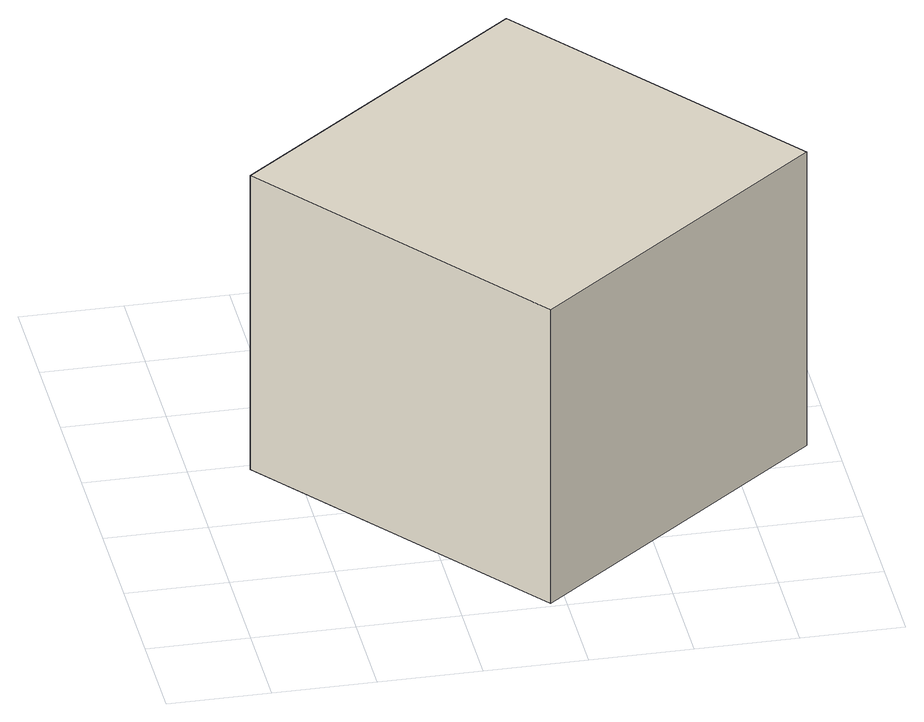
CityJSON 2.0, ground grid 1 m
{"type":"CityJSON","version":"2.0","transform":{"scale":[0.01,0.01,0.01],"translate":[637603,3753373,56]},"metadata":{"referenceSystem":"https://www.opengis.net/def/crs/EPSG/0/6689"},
"CityObjects":{
"building1":{"type":"Building","attributes":{"Height.highReference":"highestRoofEdge","Height.lowReference":"lowestGroundPoint","Height.status":"measured","measuredHeight":3.5,"BuildingIDAttribute.prefecture":"40","BuildingIDAttribute.city":"40220","BuildingIDAttribute.surveyYear":2017},"geometry":[{"type":"Solid","lod":"1","boundaries":[[[[0,1,2,3]],[[2,4,5,3]],[[1,6,4,2]],[[0,7,6,1]],[[3,5,7,0]],[[4,6,7,5]]]]}]}
},
"vertices":[
[573,233,0],[285,5,0],[58,293,0],[346,520,0],[58,293,320],[346,520,320],[285,5,320],[573,233,320]
]}
